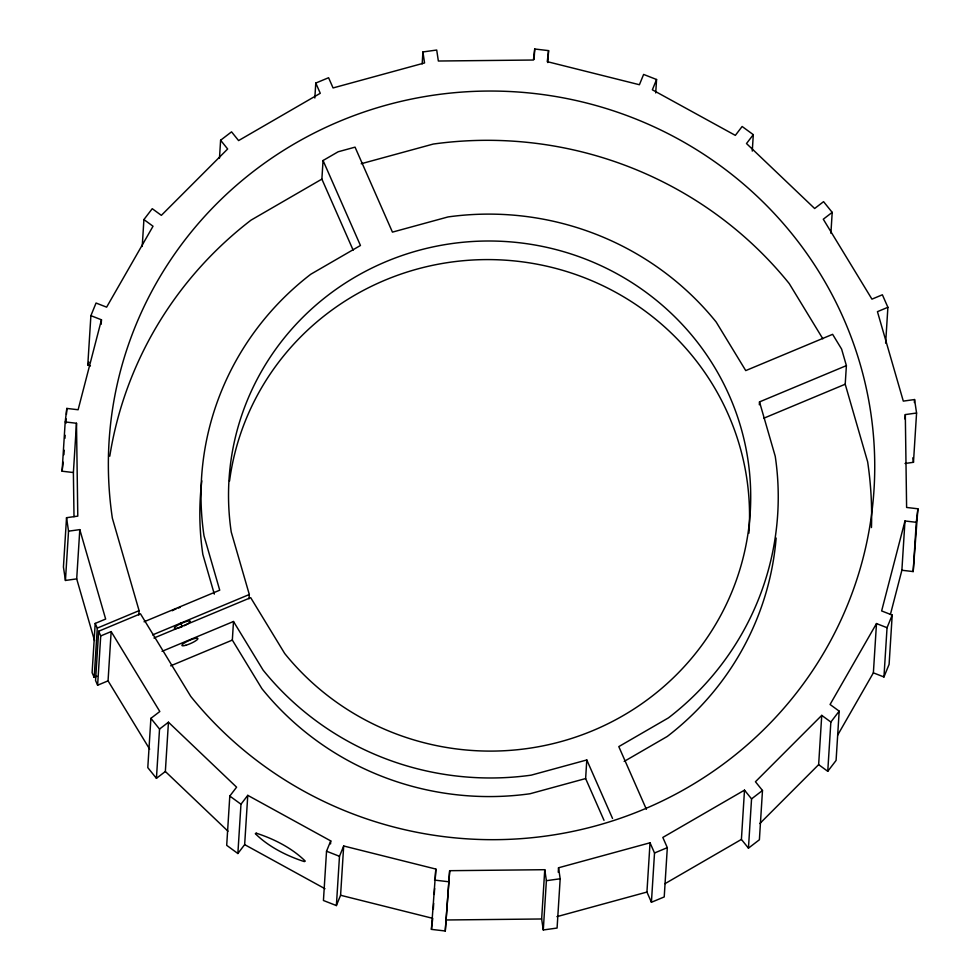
<?xml version="1.0" encoding="UTF-8"?>
<svg xmlns="http://www.w3.org/2000/svg" width="980" height="980" viewBox="0 0 980 980"><rect width="100%" height="100%" fill="white"/><g stroke="black" fill="none" stroke-linecap="round" stroke-linejoin="round"><path stroke-width="1.47" d="M74.002 516.693L73.39 472.544L62.095 471.209L65.195 421.939L66.824 408.427L78.118 409.75L101.467 319.799L90.895 315.658L96.052 303.028L106.624 307.157L153.027 226.233L143.913 219.569L152.243 208.691L161.357 215.355L227.654 148.985L220.61 140.238L231.55 131.847L238.593 140.581L320.276 93.284L315.781 83.067L328.582 77.726L333.065 87.943L424.56 62.941L422.919 51.952L436.713 50.029L438.354 61.017L533.414 60.025L534.737 49L548.58 50.629L547.832 62.573M63.908 454.72L64.19 450.237M64.95 438.293L65.133 435.304M65.881 423.36L66.162 418.877M66.444 414.393L66.824 408.427M65.195 421.939L76.489 423.262L77.788 516.129L66.53 517.697L63.431 566.979L65.44 580.454L76.697 578.886L79.797 529.616L68.539 531.172L65.44 580.454M73.39 472.544L76.489 423.262M90.442 365.969L87.796 364.928L90.895 315.658M101.185 324.27L101.467 319.799M79.797 529.616L105.656 619.054L95.207 623.415L92.108 672.697L94.178 677.388L96.996 676.212M94.178 677.388L97.277 628.107L95.207 623.415M138.805 615.036L139.087 610.65L112.357 518.2A383.229 374.287 3.6 0 1 569.368 99.066A383.229 374.287 3.6 0 1 817.516 663.092A383.229 374.287 3.6 0 1 190.757 696.4L140.459 613.786L98.649 631.242L95.55 680.512L97.62 685.216L108.057 680.855L111.157 631.573L100.72 635.934L97.62 685.216M142.222 246.458L143.913 219.569M111.157 631.573L159.814 711.505L150.896 718.352L147.796 767.634L156.433 778.341L165.351 771.493L168.45 722.211L236.596 787.173L229.798 796.054L226.699 845.336L237.871 853.507L244.657 844.625L247.769 795.344L330.738 840.914L330.554 843.903M156.433 778.341L159.532 729.071L150.896 718.352M219.483 158.16L220.61 140.238M233.497 621.491L263.069 670.063A288.647 281.909 3.6 0 0 531.197 775.156L586.799 759.966L585.624 778.561L530.033 793.751A288.647 281.909 3.6 0 1 261.905 688.658L232.334 640.087L233.497 621.491L162.043 651.333M249.043 598.805L249.312 594.517L231.243 532.042A261.121 255.033 3.6 0 1 542.638 246.47A261.121 255.033 3.6 0 1 711.725 630.777A261.121 255.033 3.6 0 1 284.678 653.476L250.684 597.653L153.958 638.029M237.871 853.507L240.97 804.225L247.769 795.344M314.837 98L315.781 83.067M353.143 250.145L321.881 179.107L323.057 160.512L338.149 151.778L355.054 147.147L392.441 232.125L448.032 216.935A288.647 281.909 3.6 0 1 716.172 322.028L745.743 370.599L832.62 334.327L841.612 349.101L846.389 365.626L845.213 384.221L867.643 461.801A383.229 374.287 3.6 0 1 871.453 527.546M330.738 840.914L326.536 851.216L323.437 900.498L336.385 905.569L340.587 895.267L343.686 845.985L435.843 869.064L435.194 879.513M336.385 905.569L339.484 856.3L343.686 845.985M422.172 63.896L422.919 51.952M821.742 715.376L818.643 764.645L827.757 771.309L830.856 722.039L821.742 715.376L755.445 781.746L762.489 790.48L759.39 839.762L748.451 848.153L751.55 798.884L744.506 790.137L662.823 837.435L667.319 847.651L664.22 896.933L651.418 902.274L654.518 852.992L650.034 842.788L558.539 867.778L560.18 878.778L557.081 928.048L543.288 929.971L546.387 880.689L544.758 869.701L449.685 870.693L445.263 931L431.421 929.371L435.843 869.064M433.307 909.379L433.687 903.413M434.25 894.446L434.63 888.48M445.263 931L449.685 870.693M534.088 59.449L534.737 49M543.288 929.971L541.646 918.983L544.758 869.701M558.257 872.261L558.539 867.778M655.718 92.941L656.563 79.503L643.615 74.431L639.413 84.733L547.257 61.654L548.58 50.629M651.418 902.274L646.935 892.057L650.034 842.788M752.273 151.092L753.302 134.664L742.13 126.494L735.343 135.375L652.361 89.805L656.563 79.503M759.329 404.752L759.512 401.898L846.389 365.626M748.451 848.153L741.407 839.419L744.506 790.137M830.893 233.277L832.204 212.366L823.567 201.66L814.649 208.507L746.503 143.546L753.302 134.664M876.488 623.562L873.376 672.844L883.948 676.972L887.047 627.702L876.488 623.562L830.072 704.485L839.186 711.149L836.087 760.431L827.757 771.309M885.638 343.147L887.892 307.304L882.38 294.784L871.943 299.145L823.286 219.214L832.204 212.366M890.404 614.485L901.882 570.25L913.176 571.573L916.276 522.303L904.981 520.968L881.633 610.932L892.204 615.073L889.105 664.342L883.948 676.972M905.03 419.073L905.312 414.589L916.57 413.021L914.561 399.546L903.303 401.114L877.443 311.665L887.892 307.304M901.882 570.25L904.981 520.968M914.365 402.535L914.561 399.546M905.03 463.479L913.47 462.303L916.57 413.021M905.312 414.589L906.61 507.456L917.905 508.791L913.176 571.573M62.095 471.209L63.186 462.205M431.421 929.371L432.744 918.346L340.587 895.267M916.276 522.303L917.905 508.791M87.796 364.928L88.947 362.122M887.047 627.702L892.204 615.073M837.63 735.184L873.376 672.844M830.856 722.039L839.186 711.149M759.831 823.531L818.643 764.645M159.532 729.071L168.45 722.211M751.55 798.884L762.489 790.48M321.881 179.107L251.039 220.132A383.229 374.287 3.6 0 0 109.772 456.215M624.162 761.423L667.258 736.458A288.647 281.909 3.6 0 0 776.136 538.02M665.004 883.666L741.407 839.419M97.277 628.107L139.087 610.65M144.06 621.786L219.728 590.193L204.012 535.84A288.647 281.909 3.6 0 1 310.807 274.229L360.444 245.49L323.057 160.512M152.574 634.905L249.312 594.517M170.679 665.824L232.334 640.087M763.947 418.154L845.213 384.221M654.518 852.992L667.319 847.651M361.228 163.734L433.246 144.06A383.229 374.287 3.6 0 1 789.243 283.6L822.845 338.798M556.922 916.655L646.935 892.057M546.387 880.689L560.18 878.778M446.586 919.975L541.646 918.983M434.52 880.089L448.362 881.718M326.536 851.216L339.484 856.3M244.657 844.625L324.968 888.725M229.798 796.054L240.97 804.225M165.351 771.493L227.997 831.212M108.057 680.855L149.658 749.173M646.384 809.296L618.797 746.613L668.433 717.875A288.647 281.909 3.6 0 0 775.229 456.251L759.512 401.898M586.799 759.966L612.537 818.471M585.624 778.561L604.011 820.346M180.528 622.79L182.219 626.637A8.71 1.666 -23.7 0 1 175.138 627.004A8.71 1.666 -23.7 0 1 188.54 621.014A8.71 1.666 -23.7 0 1 184.301 625.706M98.649 631.242L100.72 635.934M214.314 594.101L202.848 554.435A288.647 281.909 3.6 0 1 201.819 480.837M76.697 578.886L94.497 640.479M912.797 457.807L913.47 462.303M66.53 517.697L68.539 531.172M172.247 610.736A8.71 1.666 -23.7 0 1 176.265 608.813M178.323 608.017A8.71 1.666 -23.7 0 1 180.246 607.392M229.528 481.082A261.121 255.033 3.6 0 1 514.378 260.925A261.121 255.033 3.6 0 1 748.904 533.206M256.221 833.172L255.315 833.674C268.581 846.757 286.638 855.871 304.351 861.604L305.258 861.102C291.991 848.019 273.935 838.905 256.221 833.172M185.808 645.269A8.71 1.666 -23.7 0 0 197.911 638.642A8.71 1.666 -23.7 0 0 186.016 642.035A8.71 1.666 -23.7 0 0 185.808 645.269"/></g></svg>
